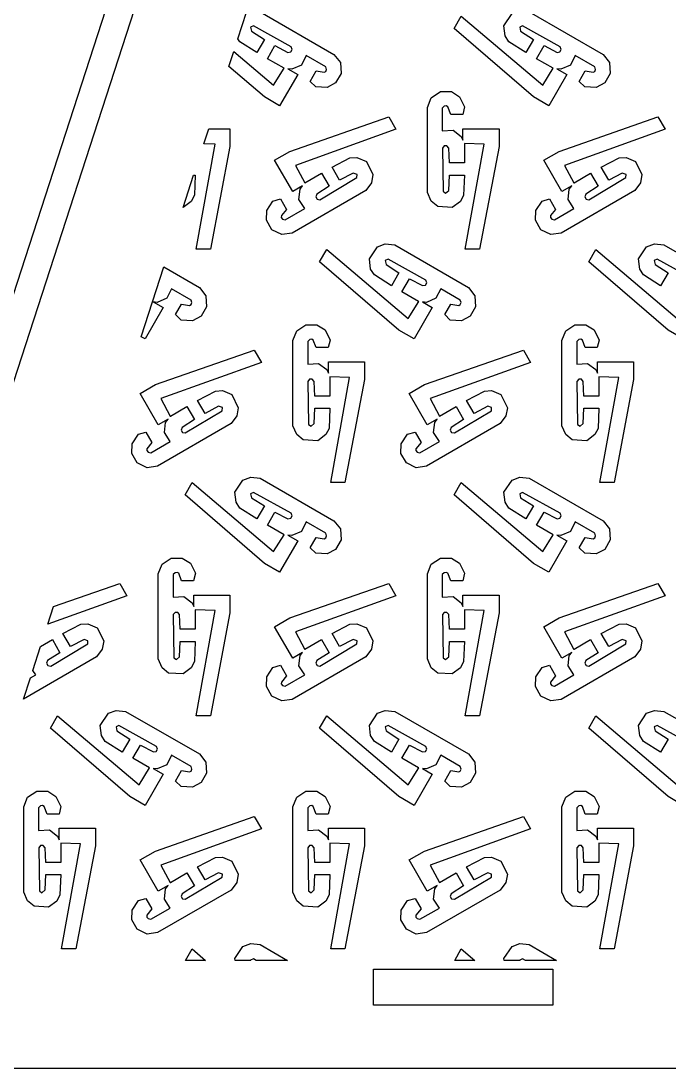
# Model space of a CAD drawing. Header units: metres. Extents: x 20 to 1108, y 20 to 251.
# Drawn here: x 358.3 to 430.6, y 20 to 136.7 of the extents above; entities that cross this region are included whole.
import ezdxf

# ---------------------------------------------------------------- set-up
doc = ezdxf.new("R2010")
doc.units = ezdxf.units.M

msp = doc.modelspace()

# ---------------------------------------------------------------- linework, layer by layer
for p, q in [((329.463, 20.0001), (404.463, 250.826)), ((407.617, 250.826), (332.617, 20)), ((384.98, 137.682), (393.201, 132.936)), ((414.98, 137.682), (423.201, 132.936)), ((382.494, 134.673), (383.452, 137.621)), ((406.605, 135.815), (407.398, 137.188)), ((407.398, 137.188), (416.479, 129.505)), ((412.15, 136.124), (413.054, 137.474)), ((384.232, 136.097), (383.913, 135.953)), ((383.913, 135.953), (384.011, 135.503)), ((384.011, 135.503), (385.451, 134.585)), ((388.431, 133.767), (384.232, 136.097)), ((415.444, 128.189), (406.605, 135.815)), ((412.286, 134.988), (412.15, 136.124)), ((414.232, 136.097), (413.913, 135.953)), ((413.913, 135.953), (414.011, 135.503)), ((414.011, 135.503), (415.451, 134.585)), ((418.431, 133.767), (414.232, 136.097)), ((382.716, 134.338), (382.494, 134.673)), ((384.612, 133.132), (382.716, 134.338)), ((385.451, 134.585), (384.612, 133.132)), ((412.716, 134.338), (412.286, 134.988)), ((414.612, 133.132), (412.716, 134.338)), ((415.451, 134.585), (414.612, 133.132)), ((381.494, 131.596), (382.036, 133.263)), ((382.036, 133.263), (386.479, 129.505)), ((385.784, 132.453), (386.624, 133.908)), ((386.624, 133.908), (388.075, 133.156)), ((388.075, 133.156), (388.394, 133.212)), ((388.394, 133.212), (388.541, 133.466)), ((388.541, 133.466), (388.431, 133.767)), ((415.784, 132.453), (416.624, 133.908)), ((416.624, 133.908), (418.075, 133.156)), ((418.075, 133.156), (418.394, 133.212)), ((418.394, 133.212), (418.541, 133.466)), ((418.541, 133.466), (418.431, 133.767)), ((387.642, 131.385), (385.784, 132.453)), ((390.108, 132.801), (389.574, 131.734)), ((392.291, 131.541), (390.108, 132.801)), ((393.201, 132.936), (393.92, 132.021)), ((393.92, 132.021), (393.999, 130.805)), ((417.642, 131.385), (415.784, 132.453)), ((420.108, 132.801), (419.574, 131.734)), ((422.291, 131.541), (420.108, 132.801)), ((423.201, 132.936), (423.92, 132.021)), ((423.92, 132.021), (423.999, 130.805)), ((385.444, 128.189), (381.494, 131.596)), ((386.479, 129.505), (387.655, 131.383)), ((389.168, 130.698), (387.151, 127.204)), ((387.655, 131.383), (387.642, 131.385)), ((388.512, 131.281), (388.068, 131.333)), ((388.068, 131.333), (389.168, 130.698)), ((389.574, 131.734), (388.512, 131.281)), ((390.552, 129.917), (391.224, 131.082)), ((391.224, 131.082), (392.112, 130.934)), ((392.112, 130.934), (392.287, 131.031)), ((392.287, 131.031), (392.369, 131.251)), ((392.369, 131.251), (392.291, 131.541)), ((393.999, 130.805), (393.387, 129.745)), ((416.479, 129.505), (417.655, 131.383)), ((419.168, 130.698), (417.151, 127.204)), ((417.655, 131.383), (417.642, 131.385)), ((418.512, 131.281), (418.068, 131.333)), ((418.068, 131.333), (419.168, 130.698)), ((419.574, 131.734), (418.512, 131.281)), ((420.552, 129.917), (421.224, 131.082)), ((421.224, 131.082), (422.112, 130.934)), ((422.112, 130.934), (422.287, 131.031)), ((422.287, 131.031), (422.369, 131.251)), ((422.369, 131.251), (422.291, 131.541)), ((423.999, 130.805), (423.387, 129.745)), ((391.173, 129.316), (390.552, 129.917)), ((393.387, 129.745), (392.437, 129.24)), ((421.173, 129.316), (420.552, 129.917)), ((423.387, 129.745), (422.437, 129.24)), ((392.437, 129.24), (391.173, 129.316)), ((404.055, 128.109), (405.069, 128.784)), ((405.069, 128.784), (406.293, 128.784)), ((406.293, 128.784), (407.206, 128.214)), ((422.437, 129.24), (421.173, 129.316)), ((387.151, 127.204), (385.444, 128.189)), ((403.622, 127.027), (404.055, 128.109)), ((405.729, 127.189), (405.498, 127.15)), ((405.901, 127.086), (405.729, 127.189)), ((407.206, 128.214), (407.772, 127.081)), ((417.151, 127.204), (415.444, 128.189)), ((403.622, 117.534), (403.622, 127.027)), ((405.498, 127.15), (405.285, 126.937)), ((405.285, 126.937), (405.285, 124.417)), ((406.216, 126.243), (405.901, 127.086)), ((407.563, 126.243), (406.216, 126.243)), ((407.772, 127.081), (407.563, 126.243)), ((388.297, 122.118), (399.32, 125.96)), ((399.32, 125.96), (400.113, 124.587)), ((418.297, 122.118), (429.32, 125.96)), ((429.32, 125.96), (430.113, 124.587)), ((378.691, 122.966), (379.24, 124.654)), ((379.24, 124.654), (381.613, 124.654)), ((381.613, 124.654), (381.613, 122.682)), ((400.113, 124.587), (388.919, 120.564)), ((405.285, 124.417), (406.478, 124.487)), ((406.478, 124.487), (407.402, 123.794)), ((407.402, 123.794), (407.577, 123.384)), ((407.577, 123.384), (407.577, 124.654)), ((407.577, 124.654), (411.613, 124.654)), ((411.613, 124.654), (411.613, 122.682)), ((430.113, 124.587), (418.919, 120.564)), ((377.842, 111.216), (379.954, 122.921)), ((379.954, 122.921), (378.691, 122.966)), ((381.613, 122.682), (379.428, 111.216)), ((405.493, 122.727), (405.288, 122.481)), ((405.787, 122.727), (405.493, 122.727)), ((405.994, 122.478), (405.787, 122.727)), ((409.954, 122.921), (407.742, 123)), ((407.742, 123), (407.745, 122.99)), ((407.745, 122.99), (407.749, 120.846)), ((407.842, 111.216), (409.954, 122.921)), ((411.613, 122.682), (409.428, 111.216)), ((386.589, 121.133), (388.297, 122.118)), ((392.992, 120.368), (394.984, 121.405)), ((394.984, 121.405), (395.764, 121.452)), ((395.764, 121.452), (396.815, 121.003)), ((405.288, 122.481), (405.37, 117.679)), ((406.07, 120.846), (405.994, 122.478)), ((416.589, 121.133), (418.297, 122.118)), ((422.992, 120.368), (424.984, 121.405)), ((424.984, 121.405), (425.764, 121.452)), ((425.764, 121.452), (426.815, 121.003)), ((388.607, 117.638), (386.589, 121.133)), ((388.919, 120.564), (389.957, 118.607)), ((393.832, 118.914), (392.992, 120.368)), ((396.815, 121.003), (397.533, 119.545)), ((407.749, 120.846), (406.07, 120.846)), ((418.607, 117.638), (416.589, 121.133)), ((418.919, 120.564), (419.957, 118.607)), ((423.832, 118.914), (422.992, 120.368)), ((426.815, 121.003), (427.533, 119.545)), ((376.383, 115.863), (377.562, 119.491)), ((377.562, 119.491), (377.749, 119.491)), ((377.749, 119.491), (377.652, 117.247)), ((389.964, 118.616), (391.82, 119.691)), ((391.633, 116.742), (395.751, 119.215)), ((391.82, 119.691), (392.659, 118.237)), ((395.346, 119.702), (393.832, 118.914)), ((395.784, 119.562), (395.346, 119.702)), ((395.751, 119.215), (395.784, 119.562)), ((397.533, 119.545), (397.374, 118.631)), ((405.994, 117.785), (406.07, 119.491)), ((406.07, 119.491), (407.749, 119.491)), ((407.749, 119.491), (407.652, 117.247)), ((419.964, 118.616), (421.82, 119.691)), ((421.633, 116.742), (425.751, 119.215)), ((421.82, 119.691), (422.659, 118.237)), ((425.346, 119.702), (423.832, 118.914)), ((425.784, 119.562), (425.346, 119.702)), ((425.751, 119.215), (425.784, 119.562)), ((427.533, 119.545), (427.374, 118.631)), ((389.707, 118.273), (388.607, 117.638)), ((389.302, 116.769), (389.44, 117.917)), ((389.44, 117.917), (389.707, 118.273)), ((389.957, 118.607), (389.964, 118.616)), ((392.659, 118.237), (391.283, 117.356)), ((397.374, 118.631), (396.75, 117.773)), ((419.707, 118.273), (418.607, 117.638)), ((419.302, 116.769), (419.44, 117.917)), ((419.44, 117.917), (419.707, 118.273)), ((419.957, 118.607), (419.964, 118.616)), ((422.659, 118.237), (421.283, 117.356)), ((427.374, 118.631), (426.75, 117.773)), ((377.652, 117.247), (377.303, 116.549)), ((386.408, 116.594), (387.239, 116.832)), ((387.239, 116.832), (387.911, 115.665)), ((396.75, 117.773), (388.53, 113.027)), ((389.958, 115.772), (389.302, 116.769)), ((391.283, 117.356), (391.17, 117.052)), ((391.17, 117.052), (391.318, 116.797)), ((391.318, 116.797), (391.633, 116.742)), ((404.053, 116.565), (403.622, 117.534)), ((405.37, 117.679), (405.654, 117.477)), ((405.654, 117.477), (405.994, 117.785)), ((407.652, 117.247), (407.303, 116.549)), ((416.408, 116.594), (417.239, 116.832)), ((417.239, 116.832), (417.911, 115.665)), ((426.75, 117.773), (418.53, 113.027)), ((419.958, 115.772), (419.302, 116.769)), ((421.283, 117.356), (421.17, 117.052)), ((421.17, 117.052), (421.318, 116.797)), ((421.318, 116.797), (421.633, 116.742)), ((376.388, 115.863), (376.383, 115.863)), ((377.303, 116.549), (376.388, 115.863)), ((385.672, 114.461), (385.71, 115.538)), ((385.71, 115.538), (386.408, 116.594)), ((387.911, 115.665), (387.339, 114.97)), ((387.776, 114.513), (389.958, 115.772)), ((404.767, 115.972), (404.053, 116.565)), ((406.388, 115.863), (404.767, 115.972)), ((407.303, 116.549), (406.388, 115.863)), ((415.672, 114.461), (415.71, 115.538)), ((415.71, 115.538), (416.408, 116.594)), ((417.911, 115.665), (417.339, 114.97)), ((417.776, 114.513), (419.958, 115.772)), ((386.284, 113.401), (385.672, 114.461)), ((387.339, 114.97), (387.336, 114.771)), ((387.336, 114.771), (387.485, 114.59)), ((387.485, 114.59), (387.776, 114.513)), ((416.284, 113.401), (415.672, 114.461)), ((417.339, 114.97), (417.336, 114.771)), ((417.336, 114.771), (417.485, 114.59)), ((417.485, 114.59), (417.776, 114.513)), ((387.377, 112.86), (386.284, 113.401)), ((417.377, 112.86), (416.284, 113.401)), ((388.53, 113.027), (387.377, 112.86)), ((418.53, 113.027), (417.377, 112.86)), ((379.428, 111.216), (377.842, 111.216)), ((391.605, 109.834), (392.398, 111.207)), ((392.398, 111.207), (401.479, 103.524)), ((397.15, 110.144), (398.054, 111.493)), ((398.054, 111.493), (398.925, 111.813)), ((398.925, 111.813), (399.98, 111.702)), ((399.98, 111.702), (408.201, 106.956)), ((409.428, 111.216), (407.842, 111.216)), ((421.605, 109.834), (422.398, 111.207)), ((422.398, 111.207), (431.479, 103.524)), ((427.15, 110.144), (428.054, 111.493)), ((428.054, 111.493), (428.925, 111.813)), ((428.925, 111.813), (429.98, 111.702)), ((429.98, 111.702), (438.201, 106.956)), ((400.444, 102.209), (391.605, 109.834)), ((397.286, 109.007), (397.15, 110.144)), ((399.232, 110.116), (398.913, 109.973)), ((398.913, 109.973), (399.011, 109.521)), ((403.431, 107.786), (399.232, 110.116)), ((430.444, 102.209), (421.605, 109.834)), ((427.286, 109.007), (427.15, 110.144)), ((429.232, 110.116), (428.913, 109.973)), ((428.913, 109.973), (429.011, 109.521)), ((433.431, 107.786), (429.232, 110.116)), ((371.708, 101.478), (374.233, 109.246)), ((374.233, 109.246), (378.201, 106.956)), ((397.716, 108.357), (397.286, 109.007)), ((399.011, 109.521), (400.451, 108.604)), ((400.451, 108.604), (399.612, 107.151)), ((427.716, 108.357), (427.286, 109.007)), ((429.011, 109.521), (430.451, 108.604)), ((430.451, 108.604), (429.612, 107.151)), ((399.612, 107.151), (397.716, 108.357)), ((400.784, 106.473), (401.624, 107.927)), ((401.624, 107.927), (403.075, 107.176)), ((403.394, 107.23), (403.541, 107.485)), ((403.541, 107.485), (403.431, 107.786)), ((429.612, 107.151), (427.716, 108.357)), ((375.108, 106.82), (374.574, 105.754)), ((377.291, 105.561), (375.108, 106.82)), ((378.201, 106.956), (378.92, 106.04)), ((402.642, 105.404), (400.784, 106.473)), ((403.075, 107.176), (403.394, 107.23)), ((405.108, 106.82), (404.574, 105.754)), ((407.291, 105.561), (405.108, 106.82)), ((408.201, 106.956), (408.92, 106.04)), ((373.512, 105.3), (373.068, 105.353)), ((373.068, 105.353), (374.168, 104.718)), ((374.574, 105.754), (373.512, 105.3)), ((375.552, 103.937), (376.224, 105.102)), ((376.224, 105.102), (377.112, 104.953)), ((377.112, 104.953), (377.287, 105.051)), ((377.287, 105.051), (377.369, 105.271)), ((377.369, 105.271), (377.291, 105.561)), ((378.92, 106.04), (378.999, 104.824)), ((401.479, 103.524), (402.655, 105.402)), ((402.655, 105.402), (402.642, 105.404)), ((403.512, 105.3), (403.068, 105.353)), ((403.068, 105.353), (404.168, 104.718)), ((404.574, 105.754), (403.512, 105.3)), ((405.552, 103.937), (406.224, 105.102)), ((406.224, 105.102), (407.113, 104.953)), ((407.113, 104.953), (407.287, 105.051)), ((407.287, 105.051), (407.369, 105.271)), ((407.369, 105.271), (407.291, 105.561)), ((408.92, 106.04), (408.999, 104.824)), ((374.168, 104.718), (372.151, 101.223)), ((376.173, 103.336), (375.552, 103.937)), ((378.999, 104.824), (378.387, 103.765)), ((404.168, 104.718), (402.151, 101.223)), ((406.173, 103.336), (405.552, 103.937)), ((408.999, 104.824), (408.387, 103.765)), ((377.437, 103.259), (376.173, 103.336)), ((378.387, 103.765), (377.437, 103.259)), ((389.055, 102.128), (390.069, 102.804)), ((390.069, 102.804), (391.293, 102.804)), ((391.293, 102.804), (392.206, 102.232)), ((407.437, 103.259), (406.173, 103.336)), ((408.387, 103.765), (407.437, 103.259)), ((419.055, 102.128), (420.069, 102.804)), ((420.069, 102.804), (421.293, 102.804)), ((421.293, 102.804), (422.206, 102.232)), ((388.622, 101.046), (389.055, 102.128)), ((392.206, 102.232), (392.772, 101.1)), ((402.151, 101.223), (400.444, 102.209)), ((418.622, 101.046), (419.055, 102.128)), ((422.206, 102.232), (422.772, 101.1)), ((432.151, 101.223), (430.444, 102.209)), ((372.151, 101.223), (371.708, 101.478)), ((388.622, 91.5527), (388.622, 101.046)), ((390.498, 101.169), (390.285, 100.957)), ((390.285, 100.957), (390.285, 98.4365)), ((390.729, 101.208), (390.498, 101.169)), ((390.901, 101.104), (390.729, 101.208)), ((391.216, 100.262), (390.901, 101.104)), ((392.772, 101.1), (392.563, 100.262)), ((418.622, 91.5527), (418.622, 101.046)), ((420.498, 101.169), (420.285, 100.957)), ((420.285, 100.957), (420.285, 98.4365)), ((420.729, 101.208), (420.498, 101.169)), ((420.901, 101.104), (420.729, 101.208)), ((421.216, 100.262), (420.901, 101.104)), ((422.772, 101.1), (422.563, 100.262)), ((373.297, 96.1367), (384.32, 99.9795)), ((384.32, 99.9795), (385.113, 98.6064)), ((392.563, 100.262), (391.216, 100.262)), ((403.296, 96.1367), (414.32, 99.9795)), ((414.32, 99.9795), (415.113, 98.6064)), ((422.563, 100.262), (421.216, 100.262)), ((385.113, 98.6064), (373.919, 94.583)), ((390.285, 98.4365), (391.478, 98.5059)), ((391.478, 98.5059), (392.402, 97.8135)), ((392.577, 97.4033), (392.577, 98.6729)), ((392.577, 98.6729), (396.613, 98.6729)), ((396.613, 98.6729), (396.613, 96.7021)), ((415.113, 98.6064), (403.919, 94.583)), ((420.285, 98.4365), (421.478, 98.5059)), ((421.478, 98.5059), (422.402, 97.8135)), ((422.577, 97.4033), (422.577, 98.6729)), ((422.577, 98.6729), (426.613, 98.6729)), ((426.613, 98.6729), (426.613, 96.7021)), ((392.402, 97.8135), (392.577, 97.4033)), ((394.954, 96.9404), (392.742, 97.0195)), ((392.742, 97.0195), (392.745, 97.0088)), ((392.745, 97.0088), (392.749, 94.8652)), ((392.842, 85.2344), (394.954, 96.9404)), ((422.402, 97.8135), (422.577, 97.4033)), ((424.954, 96.9404), (422.742, 97.0195)), ((422.742, 97.0195), (422.745, 97.0088)), ((422.745, 97.0088), (422.749, 94.8652)), ((422.842, 85.2344), (424.954, 96.9404)), ((371.589, 95.1514), (373.297, 96.1367)), ((390.493, 96.7461), (390.288, 96.5)), ((390.288, 96.5), (390.37, 91.6982)), ((390.787, 96.7461), (390.493, 96.7461)), ((390.994, 96.4971), (390.787, 96.7461)), ((391.07, 94.8652), (390.994, 96.4971)), ((396.613, 96.7021), (394.428, 85.2344)), ((401.589, 95.1514), (403.296, 96.1367)), ((420.493, 96.7461), (420.288, 96.5)), ((420.288, 96.5), (420.37, 91.6982)), ((420.787, 96.7461), (420.493, 96.7461)), ((420.994, 96.4971), (420.787, 96.7461)), ((421.07, 94.8652), (420.994, 96.4971)), ((426.613, 96.7021), (424.428, 85.2344)), ((373.607, 91.6572), (371.589, 95.1514)), ((373.919, 94.583), (374.957, 92.626)), ((377.992, 94.3867), (379.984, 95.4248)), ((379.984, 95.4248), (380.764, 95.4717)), ((380.764, 95.4717), (381.815, 95.0225)), ((381.815, 95.0225), (382.533, 93.5645)), ((392.749, 94.8652), (391.07, 94.8652)), ((403.607, 91.6572), (401.589, 95.1514)), ((403.919, 94.583), (404.957, 92.626)), ((407.992, 94.3867), (409.984, 95.4248)), ((409.984, 95.4248), (410.764, 95.4717)), ((410.764, 95.4717), (411.815, 95.0225)), ((411.815, 95.0225), (412.532, 93.5645)), ((422.749, 94.8652), (421.07, 94.8652)), ((374.964, 92.6357), (376.82, 93.71)), ((376.82, 93.71), (377.659, 92.2559)), ((378.832, 92.9336), (377.992, 94.3867)), ((380.346, 93.7217), (378.832, 92.9336)), ((380.784, 93.5811), (380.346, 93.7217)), ((380.751, 93.2334), (380.784, 93.5811)), ((382.533, 93.5645), (382.374, 92.6494)), ((390.994, 91.8047), (391.07, 93.5107)), ((391.07, 93.5107), (392.749, 93.5107)), ((392.749, 93.5107), (392.652, 91.2656)), ((404.964, 92.6357), (406.82, 93.71)), ((406.82, 93.71), (407.659, 92.2559)), ((408.832, 92.9336), (407.992, 94.3867)), ((410.346, 93.7217), (408.832, 92.9336)), ((410.784, 93.5811), (410.346, 93.7217)), ((410.751, 93.2334), (410.784, 93.5811)), ((412.532, 93.5645), (412.374, 92.6494)), ((420.994, 91.8047), (421.07, 93.5107)), ((421.07, 93.5107), (422.749, 93.5107)), ((422.749, 93.5107), (422.652, 91.2656)), ((374.707, 92.293), (373.607, 91.6572)), ((374.44, 91.9365), (374.707, 92.293)), ((374.957, 92.626), (374.964, 92.6357)), ((377.659, 92.2559), (376.283, 91.375)), ((376.633, 90.7617), (380.751, 93.2334)), ((382.374, 92.6494), (381.75, 91.792)), ((404.707, 92.293), (403.607, 91.6572)), ((404.44, 91.9365), (404.707, 92.293)), ((404.957, 92.626), (404.964, 92.6357)), ((407.659, 92.2559), (406.283, 91.375)), ((406.633, 90.7617), (410.751, 93.2334)), ((412.374, 92.6494), (411.75, 91.792)), ((381.75, 91.792), (373.53, 87.0459)), ((374.302, 90.7881), (374.44, 91.9365)), ((376.283, 91.375), (376.17, 91.0713)), ((376.17, 91.0713), (376.318, 90.8164)), ((389.053, 90.585), (388.622, 91.5527)), ((390.37, 91.6982), (390.654, 91.4961)), ((390.654, 91.4961), (390.994, 91.8047)), ((392.652, 91.2656), (392.303, 90.5684)), ((411.75, 91.792), (403.53, 87.0459)), ((404.302, 90.7881), (404.44, 91.9365)), ((406.283, 91.375), (406.17, 91.0713)), ((406.17, 91.0713), (406.318, 90.8164)), ((419.053, 90.585), (418.622, 91.5527)), ((420.37, 91.6982), (420.654, 91.4961)), ((420.654, 91.4961), (420.994, 91.8047)), ((422.652, 91.2656), (422.303, 90.5684)), ((370.71, 89.5566), (371.408, 90.6133)), ((371.408, 90.6133), (372.239, 90.8506)), ((372.239, 90.8506), (372.911, 89.6846)), ((374.958, 89.792), (374.302, 90.7881)), ((376.318, 90.8164), (376.633, 90.7617)), ((389.767, 89.9902), (389.053, 90.585)), ((391.388, 89.8828), (389.767, 89.9902)), ((392.303, 90.5684), (391.388, 89.8828)), ((400.71, 89.5566), (401.408, 90.6133)), ((401.408, 90.6133), (402.239, 90.8506)), ((402.239, 90.8506), (402.911, 89.6846)), ((404.958, 89.792), (404.302, 90.7881)), ((406.318, 90.8164), (406.633, 90.7617)), ((419.767, 89.9902), (419.053, 90.585)), ((421.388, 89.8828), (419.767, 89.9902)), ((422.303, 90.5684), (421.388, 89.8828)), ((370.672, 88.4795), (370.71, 89.5566)), ((372.339, 88.9893), (372.336, 88.79)), ((372.336, 88.79), (372.485, 88.6094)), ((372.911, 89.6846), (372.339, 88.9893)), ((372.776, 88.5312), (374.958, 89.792)), ((400.672, 88.4795), (400.71, 89.5566)), ((402.339, 88.9893), (402.336, 88.79)), ((402.336, 88.79), (402.485, 88.6094)), ((402.911, 89.6846), (402.339, 88.9893)), ((402.776, 88.5312), (404.958, 89.792)), ((371.284, 87.4199), (370.672, 88.4795)), ((372.485, 88.6094), (372.776, 88.5312)), ((401.284, 87.4199), (400.672, 88.4795)), ((402.485, 88.6094), (402.776, 88.5312)), ((372.377, 86.8799), (371.284, 87.4199)), ((373.53, 87.0459), (372.377, 86.8799)), ((402.377, 86.8799), (401.284, 87.4199)), ((403.53, 87.0459), (402.377, 86.8799)), ((376.605, 83.8535), (377.398, 85.2266)), ((377.398, 85.2266), (386.479, 77.5439)), ((382.15, 84.1631), (383.054, 85.5127)), ((383.054, 85.5127), (383.925, 85.832)), ((383.925, 85.832), (384.98, 85.7207)), ((384.98, 85.7207), (393.201, 80.9746)), ((394.428, 85.2344), (392.842, 85.2344)), ((406.605, 83.8535), (407.398, 85.2266)), ((407.398, 85.2266), (416.479, 77.5439)), ((412.15, 84.1631), (413.054, 85.5127)), ((413.054, 85.5127), (413.925, 85.832)), ((413.925, 85.832), (414.98, 85.7207)), ((414.98, 85.7207), (423.201, 80.9746)), ((424.428, 85.2344), (422.842, 85.2344)), ((382.286, 83.0264), (382.15, 84.1631)), ((384.232, 84.1357), (383.913, 83.9912)), ((388.431, 81.8057), (384.232, 84.1357)), ((412.286, 83.0264), (412.15, 84.1631)), ((414.232, 84.1357), (413.913, 83.9912)), ((418.431, 81.8057), (414.232, 84.1357)), ((385.444, 76.2275), (376.605, 83.8535)), ((382.716, 82.376), (382.286, 83.0264)), ((383.913, 83.9912), (384.011, 83.541)), ((384.011, 83.541), (385.451, 82.623)), ((415.444, 76.2275), (406.605, 83.8535)), ((412.716, 82.376), (412.286, 83.0264)), ((413.913, 83.9912), (414.011, 83.541)), ((414.011, 83.541), (415.451, 82.623)), ((384.612, 81.1699), (382.716, 82.376)), ((385.451, 82.623), (384.612, 81.1699)), ((385.784, 80.4922), (386.624, 81.9463)), ((386.624, 81.9463), (388.075, 81.1943)), ((388.541, 81.5049), (388.431, 81.8057)), ((414.612, 81.1699), (412.716, 82.376)), ((415.451, 82.623), (414.612, 81.1699)), ((415.784, 80.4922), (416.624, 81.9463)), ((416.624, 81.9463), (418.075, 81.1943)), ((418.541, 81.5049), (418.431, 81.8057)), ((388.075, 81.1943), (388.394, 81.25)), ((388.394, 81.25), (388.541, 81.5049)), ((390.108, 80.8389), (389.574, 79.7725)), ((392.291, 79.5791), (390.108, 80.8389)), ((393.201, 80.9746), (393.92, 80.0596)), ((418.075, 81.1943), (418.394, 81.25)), ((418.394, 81.25), (418.541, 81.5049)), ((420.108, 80.8389), (419.574, 79.7725)), ((422.291, 79.5791), (420.108, 80.8389)), ((423.201, 80.9746), (423.92, 80.0596)), ((387.642, 79.4238), (385.784, 80.4922)), ((386.479, 77.5439), (387.655, 79.4219)), ((387.655, 79.4219), (387.642, 79.4238)), ((388.512, 79.3193), (388.068, 79.3721)), ((388.068, 79.3721), (389.168, 78.7363)), ((389.574, 79.7725), (388.512, 79.3193)), ((392.369, 79.2891), (392.291, 79.5791)), ((393.92, 80.0596), (393.999, 78.8438)), ((417.642, 79.4238), (415.784, 80.4922)), ((416.479, 77.5439), (417.655, 79.4219)), ((417.655, 79.4219), (417.642, 79.4238)), ((418.512, 79.3193), (418.068, 79.3721)), ((418.068, 79.3721), (419.168, 78.7363)), ((419.574, 79.7725), (418.512, 79.3193)), ((422.369, 79.2891), (422.291, 79.5791)), ((423.92, 80.0596), (423.999, 78.8438)), ((389.168, 78.7363), (387.151, 75.2422)), ((390.552, 77.9551), (391.224, 79.1211)), ((391.224, 79.1211), (392.112, 78.9727)), ((392.112, 78.9727), (392.287, 79.0693)), ((392.287, 79.0693), (392.369, 79.2891)), ((393.999, 78.8438), (393.387, 77.7842)), ((419.168, 78.7363), (417.151, 75.2422)), ((420.552, 77.9551), (421.224, 79.1211)), ((421.224, 79.1211), (422.112, 78.9727)), ((422.112, 78.9727), (422.287, 79.0693)), ((422.287, 79.0693), (422.369, 79.2891)), ((423.999, 78.8438), (423.387, 77.7842)), ((391.173, 77.3545), (390.552, 77.9551)), ((392.437, 77.2783), (391.173, 77.3545)), ((393.387, 77.7842), (392.437, 77.2783)), ((421.173, 77.3545), (420.552, 77.9551)), ((422.437, 77.2783), (421.173, 77.3545)), ((423.387, 77.7842), (422.437, 77.2783)), ((373.622, 75.0654), (374.055, 76.1475)), ((374.055, 76.1475), (375.069, 76.8232)), ((375.069, 76.8232), (376.293, 76.8232)), ((376.293, 76.8232), (377.206, 76.252)), ((377.206, 76.252), (377.772, 75.1191)), ((387.151, 75.2422), (385.444, 76.2275)), ((403.622, 75.0654), (404.055, 76.1475)), ((404.055, 76.1475), (405.069, 76.8232)), ((405.069, 76.8232), (406.293, 76.8232)), ((406.293, 76.8232), (407.206, 76.252)), ((407.206, 76.252), (407.772, 75.1191)), ((417.151, 75.2422), (415.444, 76.2275)), ((373.622, 65.5723), (373.622, 75.0654)), ((375.498, 75.1885), (375.285, 74.9756)), ((375.285, 74.9756), (375.285, 72.4551)), ((375.729, 75.2275), (375.498, 75.1885)), ((375.901, 75.124), (375.729, 75.2275)), ((376.216, 74.2812), (375.901, 75.124)), ((377.772, 75.1191), (377.563, 74.2812)), ((403.622, 65.5723), (403.622, 75.0654)), ((405.498, 75.1885), (405.285, 74.9756)), ((405.285, 74.9756), (405.285, 72.4551)), ((405.729, 75.2275), (405.498, 75.1885)), ((405.901, 75.124), (405.729, 75.2275)), ((406.216, 74.2812), (405.901, 75.124)), ((407.772, 75.1191), (407.563, 74.2812)), ((361.945, 71.4277), (369.32, 73.998)), ((369.32, 73.998), (370.113, 72.625)), ((377.563, 74.2812), (376.216, 74.2812)), ((388.297, 70.1562), (399.32, 73.998)), ((399.32, 73.998), (400.113, 72.625)), ((407.563, 74.2812), (406.216, 74.2812)), ((418.297, 70.1562), (429.32, 73.998)), ((429.32, 73.998), (430.113, 72.625)), ((370.113, 72.625), (361.305, 69.46)), ((375.285, 72.4551), (376.478, 72.5254)), ((376.478, 72.5254), (377.402, 71.832)), ((377.577, 71.4219), (377.577, 72.6924)), ((377.577, 72.6924), (381.613, 72.6924)), ((381.613, 72.6924), (381.613, 70.7207)), ((400.113, 72.625), (388.919, 68.6016)), ((405.285, 72.4551), (406.478, 72.5254)), ((406.478, 72.5254), (407.402, 71.832)), ((407.577, 71.4219), (407.577, 72.6924)), ((407.577, 72.6924), (411.613, 72.6924)), ((411.613, 72.6924), (411.613, 70.7207)), ((430.113, 72.625), (418.919, 68.6016)), ((361.305, 69.46), (361.945, 71.4277)), ((377.402, 71.832), (377.577, 71.4219)), ((407.402, 71.832), (407.577, 71.4219)), ((375.493, 70.7656), (375.288, 70.5195)), ((375.288, 70.5195), (375.37, 65.7178)), ((375.787, 70.7656), (375.493, 70.7656)), ((375.994, 70.5166), (375.787, 70.7656)), ((376.07, 68.8848), (375.994, 70.5166)), ((379.954, 70.959), (377.742, 71.0381)), ((377.742, 71.0381), (377.745, 71.0283)), ((377.745, 71.0283), (377.749, 68.8848)), ((377.842, 59.2539), (379.954, 70.959)), ((381.613, 70.7207), (379.428, 59.2539)), ((386.589, 69.1709), (388.297, 70.1562)), ((405.493, 70.7656), (405.288, 70.5195)), ((405.288, 70.5195), (405.37, 65.7178)), ((405.787, 70.7656), (405.493, 70.7656)), ((405.994, 70.5166), (405.787, 70.7656)), ((406.07, 68.8848), (405.994, 70.5166)), ((409.954, 70.959), (407.742, 71.0381)), ((407.742, 71.0381), (407.745, 71.0283)), ((407.745, 71.0283), (407.749, 68.8848)), ((407.842, 59.2539), (409.954, 70.959)), ((411.613, 70.7207), (409.428, 59.2539)), ((416.589, 69.1709), (418.297, 70.1562)), ((362.992, 68.4062), (364.984, 69.4434)), ((364.984, 69.4434), (365.764, 69.4912)), ((365.764, 69.4912), (366.815, 69.042)), ((366.815, 69.042), (367.533, 67.584)), ((377.749, 68.8848), (376.07, 68.8848)), ((388.607, 65.6768), (386.589, 69.1709)), ((392.992, 68.4062), (394.984, 69.4434)), ((394.984, 69.4434), (395.764, 69.4912)), ((395.764, 69.4912), (396.815, 69.042)), ((396.815, 69.042), (397.533, 67.584)), ((407.749, 68.8848), (406.07, 68.8848)), ((418.607, 65.6768), (416.589, 69.1709)), ((422.992, 68.4062), (424.984, 69.4434)), ((424.984, 69.4434), (425.764, 69.4912)), ((425.764, 69.4912), (426.815, 69.042)), ((426.815, 69.042), (427.533, 67.584)), ((360.493, 66.9609), (361.82, 67.7295)), ((361.82, 67.7295), (362.659, 66.2754)), ((363.832, 66.9521), (362.992, 68.4062)), ((365.346, 67.7412), (363.832, 66.9521)), ((365.784, 67.5996), (365.346, 67.7412)), ((388.919, 68.6016), (389.957, 66.6455)), ((389.964, 66.6543), (391.82, 67.7295)), ((391.82, 67.7295), (392.659, 66.2754)), ((393.832, 66.9521), (392.992, 68.4062)), ((395.346, 67.7412), (393.832, 66.9521)), ((395.784, 67.5996), (395.346, 67.7412)), ((418.919, 68.6016), (419.957, 66.6455)), ((419.964, 66.6543), (421.82, 67.7295)), ((421.82, 67.7295), (422.659, 66.2754)), ((423.832, 66.9521), (422.992, 68.4062)), ((425.346, 67.7412), (423.832, 66.9521)), ((425.784, 67.5996), (425.346, 67.7412)), ((359.631, 64.3066), (360.493, 66.9609)), ((361.633, 64.7812), (365.751, 67.2529)), ((365.751, 67.2529), (365.784, 67.5996)), ((367.374, 66.6689), (366.75, 65.8115)), ((367.533, 67.584), (367.374, 66.6689)), ((375.994, 65.8232), (376.07, 67.5303)), ((376.07, 67.5303), (377.749, 67.5303)), ((377.749, 67.5303), (377.652, 65.2852)), ((389.957, 66.6455), (389.964, 66.6543)), ((391.633, 64.7812), (395.751, 67.2529)), ((395.751, 67.2529), (395.784, 67.5996)), ((397.374, 66.6689), (396.75, 65.8115)), ((397.533, 67.584), (397.374, 66.6689)), ((405.994, 65.8232), (406.07, 67.5303)), ((406.07, 67.5303), (407.749, 67.5303)), ((407.749, 67.5303), (407.652, 65.2852)), ((419.957, 66.6455), (419.964, 66.6543)), ((421.633, 64.7812), (425.751, 67.2529)), ((425.751, 67.2529), (425.784, 67.5996)), ((427.374, 66.6689), (426.75, 65.8115)), ((427.533, 67.584), (427.374, 66.6689)), ((366.75, 65.8115), (358.589, 61.0996)), ((361.283, 65.3945), (361.17, 65.0898)), ((362.659, 66.2754), (361.283, 65.3945)), ((374.053, 64.6045), (373.622, 65.5723)), ((375.37, 65.7178), (375.654, 65.5146)), ((375.654, 65.5146), (375.994, 65.8232)), ((396.75, 65.8115), (388.53, 61.0654)), ((389.707, 66.3115), (388.607, 65.6768)), ((389.302, 64.8066), (389.44, 65.9551)), ((389.44, 65.9551), (389.707, 66.3115)), ((391.283, 65.3945), (391.17, 65.0898)), ((392.659, 66.2754), (391.283, 65.3945)), ((404.053, 64.6045), (403.622, 65.5723)), ((405.37, 65.7178), (405.654, 65.5146)), ((405.654, 65.5146), (405.994, 65.8232)), ((426.75, 65.8115), (418.53, 61.0654)), ((419.707, 66.3115), (418.607, 65.6768)), ((419.302, 64.8066), (419.44, 65.9551)), ((419.44, 65.9551), (419.707, 66.3115)), ((421.283, 65.3945), (421.17, 65.0898)), ((422.659, 66.2754), (421.283, 65.3945)), ((359.958, 63.8105), (359.631, 64.3066)), ((361.17, 65.0898), (361.318, 64.835)), ((361.318, 64.835), (361.633, 64.7812)), ((374.767, 64.0098), (374.053, 64.6045)), ((377.303, 64.5869), (376.388, 63.9014)), ((377.652, 65.2852), (377.303, 64.5869)), ((385.71, 63.5762), (386.408, 64.6328)), ((386.408, 64.6328), (387.239, 64.8701)), ((387.239, 64.8701), (387.911, 63.7041)), ((389.958, 63.8105), (389.302, 64.8066)), ((391.17, 65.0898), (391.318, 64.835)), ((391.318, 64.835), (391.633, 64.7812)), ((404.767, 64.0098), (404.053, 64.6045)), ((407.303, 64.5869), (406.388, 63.9014)), ((407.652, 65.2852), (407.303, 64.5869)), ((415.71, 63.5762), (416.408, 64.6328)), ((416.408, 64.6328), (417.239, 64.8701)), ((417.239, 64.8701), (417.911, 63.7041)), ((419.958, 63.8105), (419.302, 64.8066)), ((421.17, 65.0898), (421.318, 64.835)), ((421.318, 64.835), (421.633, 64.7812)), ((358.589, 61.0996), (359.358, 63.4639)), ((359.358, 63.4639), (359.958, 63.8105)), ((376.388, 63.9014), (374.767, 64.0098)), ((385.672, 62.499), (385.71, 63.5762)), ((387.339, 63.0088), (387.336, 62.8096)), ((387.911, 63.7041), (387.339, 63.0088)), ((387.776, 62.5508), (389.958, 63.8105)), ((406.388, 63.9014), (404.767, 64.0098)), ((415.672, 62.499), (415.71, 63.5762)), ((417.339, 63.0088), (417.336, 62.8096)), ((417.911, 63.7041), (417.339, 63.0088)), ((417.776, 62.5508), (419.958, 63.8105)), ((386.284, 61.4395), (385.672, 62.499)), ((387.336, 62.8096), (387.485, 62.6289)), ((387.485, 62.6289), (387.776, 62.5508)), ((416.284, 61.4395), (415.672, 62.499)), ((417.336, 62.8096), (417.485, 62.6289)), ((417.485, 62.6289), (417.776, 62.5508)), ((387.377, 60.8994), (386.284, 61.4395)), ((388.53, 61.0654), (387.377, 60.8994)), ((417.377, 60.8994), (416.284, 61.4395)), ((418.53, 61.0654), (417.377, 60.8994)), ((367.15, 58.1816), (368.054, 59.5312)), ((368.054, 59.5312), (368.925, 59.8516)), ((368.925, 59.8516), (369.98, 59.7402)), ((369.98, 59.7402), (378.201, 54.9941)), ((397.15, 58.1816), (398.054, 59.5312)), ((398.054, 59.5312), (398.925, 59.8516)), ((398.925, 59.8516), (399.98, 59.7402)), ((399.98, 59.7402), (408.201, 54.9941)), ((427.15, 58.1816), (428.054, 59.5312)), ((428.054, 59.5312), (428.925, 59.8516)), ((428.925, 59.8516), (429.98, 59.7402)), ((429.98, 59.7402), (438.201, 54.9941)), ((361.605, 57.8721), (362.398, 59.2451)), ((362.398, 59.2451), (371.479, 51.5635)), ((379.428, 59.2539), (377.842, 59.2539)), ((391.605, 57.8721), (392.398, 59.2451)), ((392.398, 59.2451), (401.479, 51.5635)), ((409.428, 59.2539), (407.842, 59.2539)), ((421.605, 57.8721), (422.398, 59.2451)), ((422.398, 59.2451), (431.479, 51.5635)), ((370.444, 50.2471), (361.605, 57.8721)), ((367.286, 57.0449), (367.15, 58.1816)), ((369.232, 58.1553), (368.913, 58.0107)), ((368.913, 58.0107), (369.011, 57.5605)), ((369.011, 57.5605), (370.451, 56.6426)), ((373.431, 55.8242), (369.232, 58.1553)), ((400.444, 50.2471), (391.605, 57.8721)), ((397.286, 57.0449), (397.15, 58.1816)), ((399.232, 58.1553), (398.913, 58.0107)), ((398.913, 58.0107), (399.011, 57.5605)), ((399.011, 57.5605), (400.451, 56.6426)), ((403.431, 55.8242), (399.232, 58.1553)), ((430.444, 50.2471), (421.605, 57.8721)), ((427.286, 57.0449), (427.15, 58.1816)), ((429.232, 58.1553), (428.913, 58.0107)), ((428.913, 58.0107), (429.011, 57.5605)), ((429.011, 57.5605), (430.451, 56.6426)), ((433.431, 55.8242), (429.232, 58.1553)), ((367.716, 56.3955), (367.286, 57.0449)), ((369.612, 55.1895), (367.716, 56.3955)), ((370.451, 56.6426), (369.612, 55.1895)), ((397.716, 56.3955), (397.286, 57.0449)), ((399.612, 55.1895), (397.716, 56.3955)), ((400.451, 56.6426), (399.612, 55.1895)), ((427.716, 56.3955), (427.286, 57.0449)), ((429.612, 55.1895), (427.716, 56.3955)), ((430.451, 56.6426), (429.612, 55.1895)), ((370.784, 54.5107), (371.624, 55.9648)), ((371.624, 55.9648), (373.075, 55.2139)), ((373.075, 55.2139), (373.394, 55.2686)), ((373.394, 55.2686), (373.541, 55.5244)), ((373.541, 55.5244), (373.431, 55.8242)), ((375.108, 54.8584), (374.574, 53.792)), ((377.291, 53.5986), (375.108, 54.8584)), ((378.201, 54.9941), (378.92, 54.0781)), ((400.784, 54.5107), (401.624, 55.9648)), ((401.624, 55.9648), (403.075, 55.2139)), ((403.075, 55.2139), (403.394, 55.2686)), ((403.394, 55.2686), (403.541, 55.5244)), ((403.541, 55.5244), (403.431, 55.8242)), ((405.108, 54.8584), (404.574, 53.792)), ((407.291, 53.5986), (405.108, 54.8584)), ((408.201, 54.9941), (408.92, 54.0781)), ((372.642, 53.4424), (370.784, 54.5107)), ((374.574, 53.792), (373.512, 53.3379)), ((378.92, 54.0781), (378.999, 52.8623)), ((402.642, 53.4424), (400.784, 54.5107)), ((404.574, 53.792), (403.512, 53.3379)), ((408.92, 54.0781), (408.999, 52.8623)), ((371.479, 51.5635), (372.655, 53.4404)), ((374.168, 52.7559), (372.151, 49.2617)), ((372.655, 53.4404), (372.642, 53.4424)), ((373.512, 53.3379), (373.068, 53.3906)), ((373.068, 53.3906), (374.168, 52.7559)), ((375.552, 51.9746), (376.224, 53.1396)), ((376.224, 53.1396), (377.112, 52.9912)), ((377.112, 52.9912), (377.287, 53.0889)), ((377.287, 53.0889), (377.369, 53.3086)), ((377.369, 53.3086), (377.291, 53.5986)), ((378.999, 52.8623), (378.387, 51.8027)), ((401.479, 51.5635), (402.655, 53.4404)), ((404.168, 52.7559), (402.151, 49.2617)), ((402.655, 53.4404), (402.642, 53.4424)), ((403.512, 53.3379), (403.068, 53.3906)), ((403.068, 53.3906), (404.168, 52.7559)), ((405.552, 51.9746), (406.224, 53.1396)), ((406.224, 53.1396), (407.113, 52.9912)), ((407.113, 52.9912), (407.287, 53.0889)), ((407.287, 53.0889), (407.369, 53.3086)), ((407.369, 53.3086), (407.291, 53.5986)), ((408.999, 52.8623), (408.387, 51.8027)), ((376.173, 51.374), (375.552, 51.9746)), ((377.437, 51.2979), (376.173, 51.374)), ((378.387, 51.8027), (377.437, 51.2979)), ((406.173, 51.374), (405.552, 51.9746)), ((407.437, 51.2979), (406.173, 51.374)), ((408.387, 51.8027), (407.437, 51.2979)), ((358.622, 49.085), (359.055, 50.166)), ((359.055, 50.166), (360.069, 50.8418)), ((360.069, 50.8418), (361.293, 50.8418)), ((361.293, 50.8418), (362.206, 50.2715)), ((362.206, 50.2715), (362.772, 49.1387)), ((372.151, 49.2617), (370.444, 50.2471)), ((388.622, 49.085), (389.055, 50.166)), ((389.055, 50.166), (390.069, 50.8418)), ((390.069, 50.8418), (391.293, 50.8418)), ((391.293, 50.8418), (392.206, 50.2715)), ((392.206, 50.2715), (392.772, 49.1387)), ((402.151, 49.2617), (400.444, 50.2471)), ((418.622, 49.085), (419.055, 50.166)), ((419.055, 50.166), (420.069, 50.8418)), ((420.069, 50.8418), (421.293, 50.8418)), ((421.293, 50.8418), (422.206, 50.2715)), ((422.206, 50.2715), (422.772, 49.1387)), ((432.151, 49.2617), (430.444, 50.2471)), ((358.622, 39.5918), (358.622, 49.085)), ((360.498, 49.207), (360.285, 48.9951)), ((360.729, 49.2461), (360.498, 49.207)), ((360.901, 49.1436), (360.729, 49.2461)), ((361.216, 48.2998), (360.901, 49.1436)), ((362.772, 49.1387), (362.563, 48.2998)), ((388.622, 39.5918), (388.622, 49.085)), ((390.498, 49.207), (390.285, 48.9951)), ((390.729, 49.2461), (390.498, 49.207)), ((390.901, 49.1436), (390.729, 49.2461)), ((391.216, 48.2998), (390.901, 49.1436)), ((392.772, 49.1387), (392.563, 48.2998)), ((418.622, 39.5918), (418.622, 49.085)), ((420.498, 49.207), (420.285, 48.9951)), ((420.729, 49.2461), (420.498, 49.207)), ((420.901, 49.1436), (420.729, 49.2461)), ((421.216, 48.2998), (420.901, 49.1436)), ((422.772, 49.1387), (422.563, 48.2998)), ((360.285, 48.9951), (360.285, 46.4746)), ((362.563, 48.2998), (361.216, 48.2998)), ((373.297, 44.1758), (384.32, 48.0176)), ((384.32, 48.0176), (385.113, 46.6445)), ((390.285, 48.9951), (390.285, 46.4746)), ((392.563, 48.2998), (391.216, 48.2998)), ((403.296, 44.1758), (414.32, 48.0176)), ((414.32, 48.0176), (415.113, 46.6445)), ((420.285, 48.9951), (420.285, 46.4746)), ((422.563, 48.2998), (421.216, 48.2998)), ((362.577, 45.4414), (362.577, 46.7119)), ((362.577, 46.7119), (366.613, 46.7119)), ((366.613, 46.7119), (366.613, 44.7402)), ((392.577, 45.4414), (392.577, 46.7119)), ((392.577, 46.7119), (396.613, 46.7119)), ((396.613, 46.7119), (396.613, 44.7402)), ((422.577, 45.4414), (422.577, 46.7119)), ((422.577, 46.7119), (426.613, 46.7119)), ((426.613, 46.7119), (426.613, 44.7402)), ((360.285, 46.4746), (361.478, 46.5449)), ((361.478, 46.5449), (362.402, 45.8516)), ((362.402, 45.8516), (362.577, 45.4414)), ((385.113, 46.6445), (373.919, 42.6211)), ((390.285, 46.4746), (391.478, 46.5449)), ((391.478, 46.5449), (392.402, 45.8516)), ((392.402, 45.8516), (392.577, 45.4414)), ((415.113, 46.6445), (403.919, 42.6211)), ((420.285, 46.4746), (421.478, 46.5449)), ((421.478, 46.5449), (422.402, 45.8516)), ((422.402, 45.8516), (422.577, 45.4414)), ((360.493, 44.7852), (360.288, 44.5391)), ((360.288, 44.5391), (360.37, 39.7363)), ((360.787, 44.7852), (360.493, 44.7852)), ((360.994, 44.5352), (360.787, 44.7852)), ((361.07, 42.9033), (360.994, 44.5352)), ((364.954, 44.9785), (362.742, 45.0576)), ((362.742, 45.0576), (362.745, 45.0469)), ((362.745, 45.0469), (362.749, 42.9033)), ((362.842, 33.2734), (364.954, 44.9785)), ((366.613, 44.7402), (364.428, 33.2734)), ((390.493, 44.7852), (390.288, 44.5391)), ((390.288, 44.5391), (390.37, 39.7363)), ((390.787, 44.7852), (390.493, 44.7852)), ((390.994, 44.5352), (390.787, 44.7852)), ((391.07, 42.9033), (390.994, 44.5352)), ((394.954, 44.9785), (392.742, 45.0576)), ((392.742, 45.0576), (392.745, 45.0469)), ((392.745, 45.0469), (392.749, 42.9033)), ((392.842, 33.2734), (394.954, 44.9785)), ((396.613, 44.7402), (394.428, 33.2734)), ((420.493, 44.7852), (420.288, 44.5391)), ((420.288, 44.5391), (420.37, 39.7363)), ((420.787, 44.7852), (420.493, 44.7852)), ((420.994, 44.5352), (420.787, 44.7852)), ((421.07, 42.9033), (420.994, 44.5352)), ((424.954, 44.9785), (422.742, 45.0576)), ((422.742, 45.0576), (422.745, 45.0469)), ((422.745, 45.0469), (422.749, 42.9033)), ((422.842, 33.2734), (424.954, 44.9785)), ((426.613, 44.7402), (424.428, 33.2734)), ((371.589, 43.1904), (373.297, 44.1758)), ((373.607, 39.6953), (371.589, 43.1904)), ((377.992, 42.4248), (379.984, 43.4629)), ((379.984, 43.4629), (380.764, 43.5098)), ((380.764, 43.5098), (381.815, 43.0605)), ((401.589, 43.1904), (403.296, 44.1758)), ((403.607, 39.6953), (401.589, 43.1904)), ((407.992, 42.4248), (409.984, 43.4629)), ((409.984, 43.4629), (410.764, 43.5098)), ((410.764, 43.5098), (411.815, 43.0605)), ((362.749, 42.9033), (361.07, 42.9033)), ((373.919, 42.6211), (374.957, 40.6641)), ((378.832, 40.9717), (377.992, 42.4248)), ((381.815, 43.0605), (382.533, 41.6025)), ((392.749, 42.9033), (391.07, 42.9033)), ((403.919, 42.6211), (404.957, 40.6641)), ((408.832, 40.9717), (407.992, 42.4248)), ((411.815, 43.0605), (412.532, 41.6025)), ((422.749, 42.9033), (421.07, 42.9033)), ((360.994, 39.8428), (361.07, 41.5488)), ((361.07, 41.5488), (362.749, 41.5488)), ((362.749, 41.5488), (362.652, 39.3037)), ((374.964, 40.6738), (376.82, 41.748)), ((376.633, 38.7998), (380.751, 41.2725)), ((376.82, 41.748), (377.659, 40.2949)), ((380.346, 41.7598), (378.832, 40.9717)), ((380.784, 41.6191), (380.346, 41.7598)), ((380.751, 41.2725), (380.784, 41.6191)), ((382.533, 41.6025), (382.374, 40.6875)), ((390.994, 39.8428), (391.07, 41.5488)), ((391.07, 41.5488), (392.749, 41.5488)), ((392.749, 41.5488), (392.652, 39.3037)), ((404.964, 40.6738), (406.82, 41.748)), ((406.633, 38.7998), (410.751, 41.2725)), ((406.82, 41.748), (407.659, 40.2949)), ((410.346, 41.7598), (408.832, 40.9717)), ((410.784, 41.6191), (410.346, 41.7598)), ((410.751, 41.2725), (410.784, 41.6191)), ((412.532, 41.6025), (412.374, 40.6875)), ((420.994, 39.8428), (421.07, 41.5488)), ((421.07, 41.5488), (422.749, 41.5488)), ((422.749, 41.5488), (422.652, 39.3037)), ((360.37, 39.7363), (360.654, 39.5342)), ((360.654, 39.5342), (360.994, 39.8428)), ((381.75, 39.8301), (373.53, 35.084)), ((374.707, 40.3311), (373.607, 39.6953)), ((374.302, 38.8262), (374.44, 39.9746)), ((374.44, 39.9746), (374.707, 40.3311)), ((374.957, 40.6641), (374.964, 40.6738)), ((377.659, 40.2949), (376.283, 39.4131)), ((382.374, 40.6875), (381.75, 39.8301)), ((390.37, 39.7363), (390.654, 39.5342)), ((390.654, 39.5342), (390.994, 39.8428)), ((411.75, 39.8301), (403.53, 35.084)), ((404.707, 40.3311), (403.607, 39.6953)), ((404.302, 38.8262), (404.44, 39.9746)), ((404.44, 39.9746), (404.707, 40.3311)), ((404.957, 40.6641), (404.964, 40.6738)), ((407.659, 40.2949), (406.283, 39.4131)), ((412.374, 40.6875), (411.75, 39.8301)), ((420.37, 39.7363), (420.654, 39.5342)), ((420.654, 39.5342), (420.994, 39.8428)), ((359.053, 38.623), (358.622, 39.5918)), ((359.767, 38.0283), (359.053, 38.623)), ((362.303, 38.6064), (361.388, 37.9209)), ((362.652, 39.3037), (362.303, 38.6064)), ((370.71, 37.5947), (371.408, 38.6514)), ((371.408, 38.6514), (372.239, 38.8896)), ((372.239, 38.8896), (372.911, 37.7227)), ((374.958, 37.8301), (374.302, 38.8262)), ((376.283, 39.4131), (376.17, 39.1094)), ((376.17, 39.1094), (376.318, 38.8545)), ((376.318, 38.8545), (376.633, 38.7998)), ((389.053, 38.623), (388.622, 39.5918)), ((389.767, 38.0283), (389.053, 38.623)), ((392.303, 38.6064), (391.388, 37.9209)), ((392.652, 39.3037), (392.303, 38.6064)), ((400.71, 37.5947), (401.408, 38.6514)), ((401.408, 38.6514), (402.239, 38.8896)), ((402.239, 38.8896), (402.911, 37.7227)), ((404.958, 37.8301), (404.302, 38.8262)), ((406.283, 39.4131), (406.17, 39.1094)), ((406.17, 39.1094), (406.318, 38.8545)), ((406.318, 38.8545), (406.633, 38.7998)), ((419.053, 38.623), (418.622, 39.5918)), ((419.767, 38.0283), (419.053, 38.623)), ((422.303, 38.6064), (421.388, 37.9209)), ((422.652, 39.3037), (422.303, 38.6064)), ((361.388, 37.9209), (359.767, 38.0283)), ((370.672, 36.5186), (370.71, 37.5947)), ((372.911, 37.7227), (372.339, 37.0273)), ((372.776, 36.5693), (374.958, 37.8301)), ((391.388, 37.9209), (389.767, 38.0283)), ((400.672, 36.5186), (400.71, 37.5947)), ((402.911, 37.7227), (402.339, 37.0273)), ((402.776, 36.5693), (404.958, 37.8301)), ((421.388, 37.9209), (419.767, 38.0283)), ((371.284, 35.458), (370.672, 36.5186)), ((372.339, 37.0273), (372.336, 36.8281)), ((372.336, 36.8281), (372.485, 36.6475)), ((372.485, 36.6475), (372.776, 36.5693)), ((401.284, 35.458), (400.672, 36.5186)), ((402.339, 37.0273), (402.336, 36.8281)), ((402.336, 36.8281), (402.485, 36.6475)), ((402.485, 36.6475), (402.776, 36.5693)), ((372.377, 34.918), (371.284, 35.458)), ((373.53, 35.084), (372.377, 34.918)), ((402.377, 34.918), (401.284, 35.458)), ((403.53, 35.084), (402.377, 34.918)), ((383.054, 33.5508), (383.925, 33.8711)), ((383.925, 33.8711), (384.98, 33.7588)), ((413.054, 33.5508), (413.925, 33.8711)), ((413.925, 33.8711), (414.98, 33.7588)), ((364.428, 33.2734), (362.842, 33.2734)), ((376.667, 32), (377.398, 33.2646)), ((377.398, 33.2646), (378.893, 32)), ((382.15, 32.2012), (383.054, 33.5508)), ((384.98, 33.7588), (388.027, 32)), ((394.428, 33.2734), (392.842, 33.2734)), ((406.667, 32), (407.398, 33.2646)), ((407.398, 33.2646), (408.893, 32)), ((412.15, 32.2012), (413.054, 33.5508)), ((414.98, 33.7588), (418.027, 32)), ((424.428, 33.2734), (422.842, 33.2734)), ((378.893, 32), (376.667, 32)), ((382.174, 32), (382.15, 32.2012)), ((383.92, 32), (382.174, 32)), ((384.232, 32.1738), (383.913, 32.0293)), ((383.913, 32.0293), (383.92, 32)), ((384.544, 32), (384.232, 32.1738)), ((388.027, 32), (384.544, 32)), ((408.893, 32), (406.667, 32)), ((412.174, 32), (412.15, 32.2012)), ((413.92, 32), (412.174, 32)), ((414.232, 32.1738), (413.913, 32.0293)), ((413.913, 32.0293), (413.92, 32)), ((414.544, 32), (414.232, 32.1738)), ((418.027, 32), (414.544, 32)), ((397.617, 27), (397.617, 31)), ((397.617, 31), (417.617, 31)), ((417.617, 31), (417.617, 27)), ((417.617, 27), (397.617, 27)), ((332.617, 20), (482.617, 20))]:
    msp.add_line(p, q)

doc.saveas('drawing.dxf')
